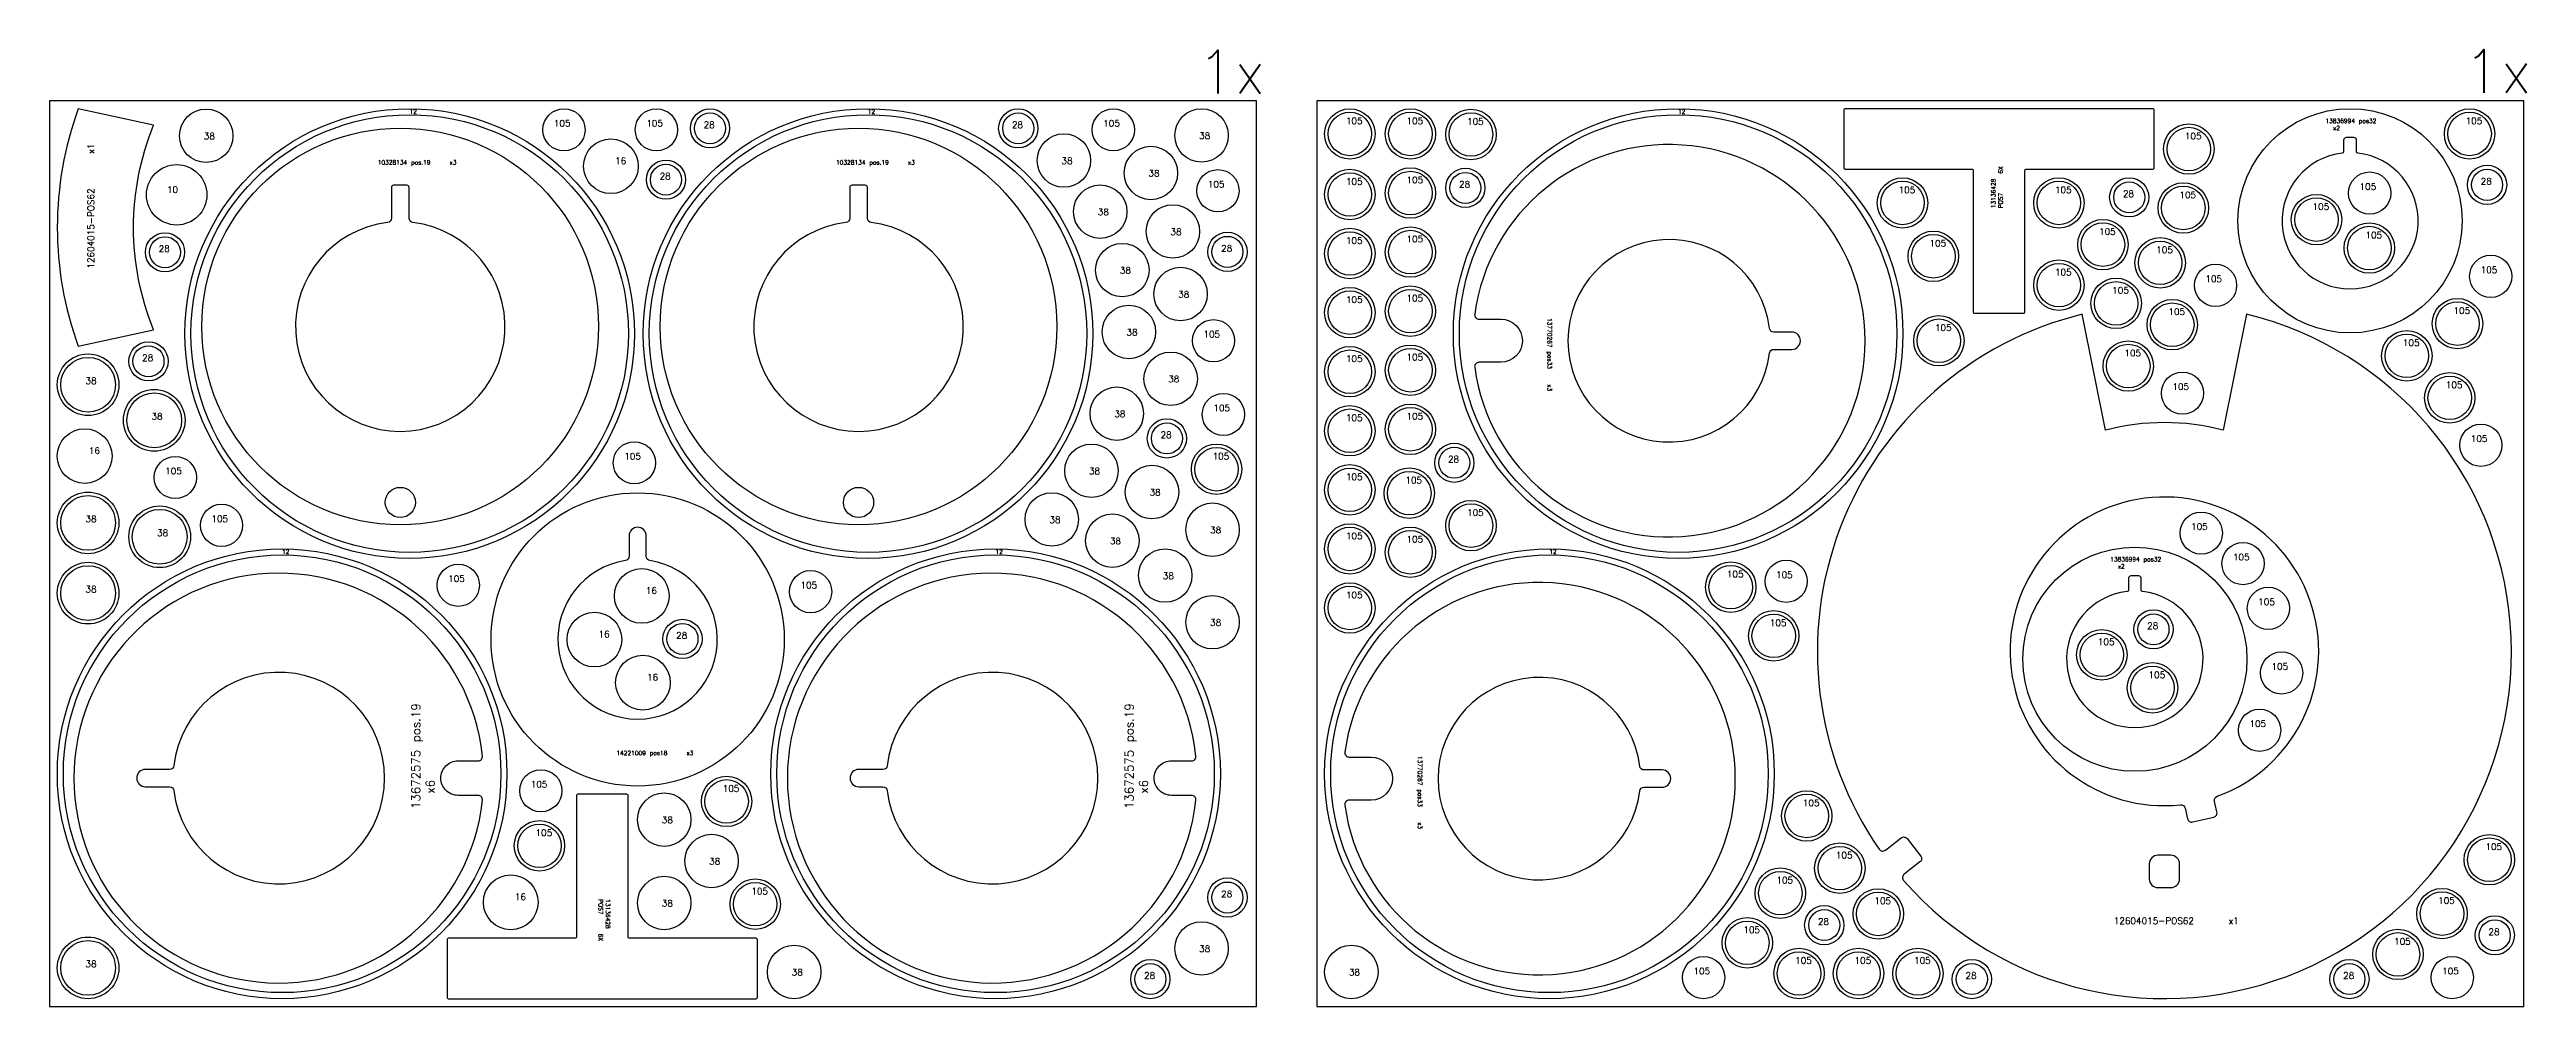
# Model space of a CAD drawing. Header units: millimetres. Extents: x 0 to 16240, y 0 to 2266.
# Drawn here: x 2940 to 8686, y 0 to 2219 of the extents above; entities that cross this region are included whole.
import ezdxf

# ---------------------------------------------------------------- set-up
doc = ezdxf.new("R2010")
doc.units = ezdxf.units.MM
for name, color, linetype in [('--NestedParts--', 7, 'Continuous'), ('sheet', 24, 'Continuous'), ('Texto', 7, 'Continuous')]:
    doc.layers.add(name, color=color, linetype=linetype)
doc.styles.get("Standard").update_dxf_attribs({"font": 'txt.shx'})

msp = doc.modelspace()

# ---------------------------------------------------------------- linework, layer by layer
at = {"layer": '--NestedParts--', "color": 7}
for points in [[(3006.6, 1531), (3181.4, 1569.5, -0.195939), (3181.4, 2043.5), (3006.6, 2082, 0.176445)], [(7822.6, 2079, 0.414214), (7819.6, 2082), (7105.6, 2082, 0.414214), (7102.6, 2079), (7102.6, 1945, 0.414214), (7105.6, 1942), (7399.6, 1942, -0.414214), (7402.6, 1939), (7402.6, 1611, 0.414214), (7405.6, 1608), (7519.6, 1608, 0.414214), (7522.6, 1611), (7522.6, 1939, -0.414214), (7525.6, 1942), (7819.6, 1942, 0.414214), (7822.6, 1945)], [(8294.6, 1979, -0.381767), (8291.9, 1982), (8291.9, 2009, 0.414214), (8285.9, 2015), (8267.9, 2015, 0.414214), (8261.9, 2009), (8261.9, 1982, -0.381767), (8259.3, 1979, 17.832812)], [(6246.1, 1482.5, 14.765608), (6246.1, 1605.2, 0.454404), (6256, 1593.9), (6306.9, 1593.9, -0.999999), (6306.9, 1493.9), (6256, 1493.9, 0.454404)], [(3733.1, 1899.4), (3733.1, 1828, -0.379245), (3724.3, 1818.1, 16.529667), (3782.9, 1818.1, -0.379245), (3774.1, 1828), (3774.1, 1899.4, 0.414214), (3769.1, 1904.4), (3738.1, 1904.4, 0.414214)], [(4796.3, 1899.4), (4796.3, 1828, -0.379245), (4787.5, 1818.1, 16.529667), (4846.1, 1818.1, -0.379245), (4837.3, 1828), (4837.3, 1899.4, 0.414214), (4832.3, 1904.4), (4801.3, 1904.4, 0.414214)], [(6930.2, 1515.1, -0.378699), (6940.1, 1523.9), (6981.9, 1523.9, 0.999994), (6981.9, 1563.9), (6940.1, 1563.9, -0.378699), (6930.2, 1572.6, 16.271878)], [(7280.7, 349, -0.414214), (7279, 335), (7242.6, 306.5, 0.431087), (7241.2, 292, 1.363886), (8037, 1605.2), (7982.6, 1336.3, 0.13062), (7709.8, 1336.3), (7655.3, 1605.2, 0.526151), (7184.5, 364.6, 0.431087), (7198.9, 362.5), (7235.3, 390.9, -0.414214), (7249.3, 389.2)], [(7883.3, 467.6, -0.378699), (7894.1, 459.9), (7899.8, 435.3, 0.414214), (7911.8, 427.8), (7960.5, 439, 0.414214), (7968, 451), (7962.3, 475.6, -0.378699), (7968.7, 487.3, 16.271878)], [(4275.8, 1034, 12.922616), (4332.7, 1034, -0.369664), (4324.3, 1043.9), (4324.3, 1091.2, 0.414214), (4304.3, 1111.2), (4304.3, 1111.2, 0.414214), (4284.3, 1091.2), (4284.3, 1043.9, -0.369664)], [(3944.4, 580.7, 18.54608), (3944.4, 478.5, 0.446132), (3934.5, 489.6), (3887.7, 489.6, -0.414214), (3847.7, 529.6), (3847.7, 529.6, -0.414214), (3887.7, 569.6), (3934.5, 569.6, 0.446132)], [(5599.4, 580.7, 18.54608), (5599.4, 478.5, 0.446132), (5589.5, 489.6), (5542.6, 489.6, -0.414214), (5502.6, 529.6), (5502.6, 529.6, -0.414214), (5542.6, 569.6), (5589.5, 569.6, 0.446132)], [(5944.9, 467, 14.765608), (5944.9, 589.7, 0.454404), (5954.9, 578.4), (6005.8, 578.4, -0.999999), (6005.8, 478.4), (5954.9, 478.4, 0.454404)], [(7795.3, 962.3, -0.381767), (7792.6, 965.3), (7792.6, 992.3, 0.414214), (7786.6, 998.3), (7768.6, 998.3, 0.414214), (7762.6, 992.3), (7762.6, 965.3, -0.381767), (7759.9, 962.3, 17.832812)], [(3228.4, 558.4, -0.380149), (3218.5, 549.6), (3162.2, 549.6, 0.414214), (3142.2, 529.6), (3142.2, 529.6, 0.414214), (3162.2, 509.6), (3218.5, 509.6, -0.380149), (3228.4, 500.8, 16.974421)], [(4883.3, 558.4, -0.380149), (4873.4, 549.6), (4817.1, 549.6, 0.414214), (4797.1, 529.6), (4797.1, 529.6, 0.414214), (4817.1, 509.6), (4873.4, 509.6, -0.380149), (4883.3, 500.8, 16.974421)], [(6629, 499.6, -0.378699), (6638.9, 508.4), (6680.8, 508.4, 0.999994), (6680.8, 548.4), (6638.9, 548.4, -0.378699), (6629, 557.1, 16.271878)], [(3862.2, 21, 0.414214), (3865.2, 18), (4579.2, 18, 0.414214), (4582.2, 21), (4582.2, 155, 0.414214), (4579.2, 158), (4285.2, 158, -0.414214), (4282.2, 161), (4282.2, 489, 0.414214), (4279.2, 492), (4165.2, 492, 0.414214), (4162.2, 489), (4162.2, 161, -0.414214), (4159.2, 158), (3865.2, 158, 0.414214), (3862.2, 155)], [(7831.2, 275.6), (7861.2, 275.6, 0.414214), (7881.2, 295.6), (7881.2, 330.6, 0.414214), (7861.2, 350.6), (7831.2, 350.6, 0.414214), (7811.2, 330.6), (7811.2, 295.6, 0.414214)]]:
    msp.add_lwpolyline(points, format="xyb", close=True, dxfattribs=at)
for centre, radius in [((3303.5, 2019.2), 62), ((3775.5, 1560.5), 521.5), ((4133.4, 2033), 49), ((4347.9, 2033), 49), ((4838.7, 1560.5), 521.5), ((4472.1, 2036.5), 45.5), ((4472.1, 2036.5), 36), ((5187.3, 2036.5), 45.5), ((5187.3, 2036.5), 36), ((5407.9, 2033), 49), ((5612.5, 2020), 62), ((5956.5, 2023.5), 58.5), ((5956.5, 2023.5), 50.5), ((6097, 2023.5), 58.5), ((6097, 2023.5), 50.5), ((6237.5, 2022.3), 58.5), ((6237.5, 2022.3), 50.5), ((6718.1, 1560.5), 521.5), ((8276.9, 1822), 260), ((8554.1, 2023.5), 58.5), ((8554.1, 2023.5), 50.5), ((3775.5, 1560.5), 507.5), ((3753.6, 1576.9), 460), ((4242.4, 1948.5), 63.5), ((4838.7, 1560.5), 507.5), ((4816.8, 1576.9), 460), ((5293.2, 1961.9), 62), ((6718.1, 1560.5), 507.5), ((7902.8, 1988.4), 58.5), ((7902.8, 1988.4), 50.5), ((4370, 1917.4), 45.5), ((5495, 1932.9), 62), ((3234.9, 1882.3), 70), ((4370, 1917.4), 36), ((5377.5, 1843.3), 62), ((5650.5, 1891.7), 49), ((5956.5, 1883.1), 58.5), ((5956.5, 1883.1), 50.5), ((6097, 1886.5), 58.5), ((6097, 1886.5), 50.5), ((6224.5, 1898.4), 45.5), ((6224.5, 1898.4), 36), ((7238.7, 1863.5), 58.5), ((7238.7, 1863.5), 50.5), ((7601.4, 1863.5), 58.5), ((7601.4, 1863.5), 50.5), ((7764.6, 1876.5), 45.5), ((7764.6, 1876.5), 36), ((7890, 1851.8), 58.5), ((7890, 1851.8), 50.5), ((8322.4, 1886.3), 49), ((8594.7, 1905.5), 45.5), ((8594.7, 1905.5), 36), ((5546, 1797.3), 62), ((8199, 1824.7), 58.5), ((8199, 1824.7), 50.5), ((3207.8, 1749), 45.5), ((3207.8, 1749), 36), ((5672.6, 1750), 45.5), ((5672.6, 1750), 36), ((5956.5, 1746.1), 58.5), ((5956.5, 1746.1), 50.5), ((6097, 1749.5), 58.5), ((6097, 1749.5), 50.5), ((7310.2, 1739.7), 58.5), ((7310.2, 1739.7), 50.5), ((7703.5, 1766.8), 58.5), ((7703.5, 1766.8), 50.5), ((7836.4, 1724.7), 58.5), ((8321.6, 1758.8), 58.5), ((8321.6, 1758.8), 50.5), ((5428.6, 1707.7), 62), ((7601.4, 1672.8), 58.5), ((7836.4, 1724.7), 50.5), ((8603.3, 1693.2), 49), ((5563.9, 1652.2), 62), ((5956.5, 1609.1), 58.5), ((6097, 1612.5), 58.5), ((7601.4, 1672.8), 50.5), ((7734.2, 1630.6), 58.5), ((7734.2, 1630.6), 50.5), ((7964.8, 1672.4), 49), ((5443.9, 1564.3), 62), ((5956.5, 1609.1), 50.5), ((6097, 1612.5), 50.5), ((7864.4, 1581.1), 58.5), ((7864.4, 1581.1), 50.5), ((8526, 1583.6), 58.5), ((8526, 1583.6), 50.5), ((5640.3, 1543.9), 49), ((7323, 1543.9), 58.5), ((7323, 1543.9), 50.5), ((8408.5, 1509), 58.5), ((8408.5, 1509), 50.5), ((3029.5, 1441.8), 71.5), ((3029.5, 1441.8), 63.5), ((3169.5, 1496.2), 45.5), ((3169.5, 1496.2), 36), ((5540.9, 1455.7), 62), ((5956.5, 1472.1), 58.5), ((5956.5, 1472.1), 50.5), ((6097, 1475.5), 58.5), ((6097, 1475.5), 50.5), ((7762.3, 1485.2), 58.5), ((7762.3, 1485.2), 50.5), ((5415.8, 1374.8), 62), ((7888.1, 1422.3), 49), ((8508.1, 1411.4), 58.5), ((8508.1, 1411.4), 50.5), ((3182.8, 1359.3), 71.5), ((3182.8, 1359.3), 63.5), ((5663.3, 1372.9), 49), ((5956.5, 1335.1), 58.5), ((5956.5, 1335.1), 50.5), ((6097, 1338.5), 58.5), ((6097, 1338.5), 50.5), ((3021.5, 1276.4), 63.5), ((5532.1, 1317.4), 45.5), ((5532.1, 1317.4), 36), ((8580.3, 1301.6), 49), ((3231.8, 1226.7), 49), ((4296.8, 1260.8), 49), ((5357, 1242.3), 62), ((5647.3, 1245.9), 58.5), ((5647.3, 1245.9), 50.5), ((6198.9, 1260.9), 45.5), ((6198.9, 1260.9), 36), ((5497.5, 1193), 62), ((5956.5, 1198.1), 58.5), ((5956.5, 1198.1), 50.5), ((6094.4, 1190.3), 58.5), ((6094.4, 1190.3), 50.5), ((3029.5, 1121.5), 71.5), ((3029.5, 1121.5), 63.5), ((3195.5, 1089.2), 71.5), ((3195.5, 1089.2), 63.5), ((3339, 1115.8), 49), ((3753.6, 1168.9), 35), ((4304.3, 851.2), 340), ((4816.8, 1168.9), 35), ((5265.1, 1129.4), 62), ((5638, 1105.6), 62), ((6237.5, 1115.1), 58.5), ((6237.5, 1115.1), 50.5), ((5405.6, 1080.2), 62), ((5956.5, 1061.1), 58.5), ((5956.5, 1061.1), 50.5), ((6097, 1053.3), 58.5), ((6097, 1053.3), 50.5), ((7931.6, 1097.7), 49), ((3479.6, 539.5), 521.5), ((3479.6, 539.5), 507.5), ((5134.6, 539.5), 521.5), ((5134.6, 539.5), 507.5), ((5528.2, 999.3), 62), ((6419.6, 539.5), 521.5), ((6419.6, 539.5), 507.5), ((6968.7, 986), 49), ((7777.6, 805.3), 260), ((8028.6, 1027.1), 49), ((3029.5, 958.5), 71.5), ((3029.5, 958.5), 63.5), ((3888.2, 976.9), 49), ((4313.9, 952.1), 63.5), ((4705.5, 961.9), 49), ((5956.5, 924.1), 58.5), ((6840.2, 972.5), 58.5), ((6840.2, 972.5), 50.5), ((5638, 891.1), 62), ((5956.5, 924.1), 50.5), ((7820.8, 874.5), 45.5), ((8087.4, 923.3), 49), ((4204.1, 850.8), 63.5), ((4408.3, 852.3), 45.5), ((4408.3, 852.3), 36), ((6939.9, 859.5), 58.5), ((6939.9, 859.5), 50.5), ((7701, 815.5), 58.5), ((7701, 815.5), 50.5), ((7820.8, 874.5), 36), ((4316.5, 750.9), 63.5), ((8118, 773.4), 49), ((7818.5, 738.9), 58.5), ((7818.5, 738.9), 50.5), ((8066.9, 640.6), 49), ((4079.7, 500.1), 49), ((4510.7, 475.5), 58.5), ((4510.7, 475.5), 50.5), ((4366, 433.3), 62), ((7016.5, 441.7), 58.5), ((7016.5, 441.7), 50.5), ((4076.5, 372.6), 58.5), ((4076.5, 372.6), 50.5), ((4475.9, 337.3), 62), ((7093.1, 320.6), 58.5), ((7093.1, 320.6), 50.5), ((8600, 340.3), 58.5), ((8600, 340.3), 50.5), ((4010, 241.5), 63.5), ((4366, 240), 62), ((4577.1, 237.2), 58.5), ((4577.1, 237.2), 50.5), ((5672.6, 252.6), 45.5), ((5672.6, 252.6), 36), ((6955.2, 262.7), 58.5), ((6955.2, 262.7), 50.5), ((7057.1, 188.6), 45.5), ((7182.5, 214.6), 58.5), ((7182.5, 214.6), 50.5), ((8490.2, 215.3), 58.5), ((8490.2, 215.3), 50.5), ((5612.5, 134.5), 62), ((6878.6, 147.5), 58.5), ((6878.6, 147.5), 50.5), ((7057.1, 188.6), 36), ((8388, 120.7), 58.5), ((8612.6, 165), 45.5), ((8612.6, 165), 36), ((3029.5, 89.5), 71.5), ((3029.5, 89.5), 63.5), ((4667.4, 80), 62), ((5960, 80), 62), ((6777.1, 67), 49), ((6998.6, 76.5), 58.5), ((6998.6, 76.5), 50.5), ((7136.5, 76.5), 58.5), ((7136.5, 76.5), 50.5), ((7274.4, 76.5), 58.5), ((7274.4, 76.5), 50.5), ((8388, 120.7), 50.5), ((8513.9, 67), 49), ((5493.8, 63.5), 45.5), ((5493.8, 63.5), 36), ((7399.4, 63.5), 45.5), ((7399.4, 63.5), 36), ((8275.4, 63.5), 45.5), ((8275.4, 63.5), 36)]:
    msp.add_circle(centre, radius, dxfattribs=at)
at = {"layer": 'sheet', "color": 7}
for points in [[(2940, 0), (5740, 0), (5740, 2100), (2940, 2100)], [(5880, 0), (8680, 0), (8680, 2100), (5880, 2100)]]:
    msp.add_lwpolyline(points, close=True, dxfattribs=at)

# ---------------------------------------------------------------- texts
at = {"char_height": 100, "attachment_point": 1}
for insert in [(5603, 2217.5), (8540.4, 2219.2)]:
    msp.add_mtext_dynamic_manual_height_columns('1x', width=763.866, gutter_width=1, heights=[0], dxfattribs=dict(at, insert=insert))
at = {"layer": 'Texto', "color": 3, "attachment_point": 1}
for s, insert, char_height, width in [('12', (3775.2, 2080.5), 10, 107.151), ('12', (4838.4, 2080.5), 10, 107.151), ('12', (6717.8, 2080.5), 10, 107.151), ('38', (3297.9, 2026), 15, 42.531), ('105', (4109.9, 2055.6), 15, 42.531), ('105', (4324.5, 2055.6), 15, 42.531), ('28', (4457.4, 2052.2), 15, 42.531), ('28', (5172.6, 2052.2), 15, 42.531), ('105', (5384.4, 2055.6), 15, 42.531), ('38', (5606.8, 2026.8), 15, 42.531), ('105', (5947.5, 2061.2), 15, 42.531), ('105', (6088, 2061.2), 15, 42.531), ('105', (6228.4, 2059.9), 15, 42.531), ('105', (7893.7, 2026.1), 15, 42.531), ('13836994 pos32   x2', (8219.7, 2058.8), 10, 134.694), ('105', (8545, 2061.2), 15, 42.531), ('10328134 pos.19     x3', (3701.3, 1962.4), 10, 313.979), ('16', (4252, 1968.6), 15, 42.531), ('10328134 pos.19     x3', (4764.5, 1962.4), 10, 313.979), ('38', (5287.5, 1968.7), 15, 42.531), ('10', (3212.4, 1901.9), 15, 42.531), ('28', (4355.3, 1933.1), 15, 42.531), ('38', (5489.3, 1939.7), 15, 42.531), ('105', (5627.1, 1914.2), 15, 42.531), ('105', (5947.5, 1920.7), 15, 42.531), ('105', (6088, 1924.2), 15, 42.531), ('28', (6209.8, 1914.1), 15, 42.531), ('105', (7229.7, 1901.2), 15, 42.531), ('105', (7592.3, 1901.2), 15, 42.531), ('105', (8298.9, 1908.9), 15, 42.531), ('28', (8580, 1921.2), 15, 42.531), ('38', (5371.8, 1850.1), 15, 42.531), ('28', (7749.9, 1892.2), 15, 42.531), ('105', (7881, 1889.5), 15, 42.531), ('105', (8190, 1862.4), 15, 42.531), ('38', (5540.4, 1804.1), 15, 42.531), ('105', (5947.5, 1783.7), 15, 42.531), ('105', (6088, 1787.2), 15, 42.531), ('105', (7694.5, 1804.5), 15, 42.531), ('105', (8312.6, 1796.4), 15, 42.531), ('28', (3193.2, 1764.7), 15, 42.531), ('28', (5657.9, 1765.7), 15, 42.531), ('105', (7301.2, 1777.4), 15, 42.531), ('105', (7827.3, 1762.3), 15, 42.531), ('38', (5422.9, 1714.6), 15, 42.531), ('105', (7592.3, 1710.5), 15, 42.531), ('105', (7725.2, 1668.3), 15, 42.531), ('105', (7941.3, 1694.9), 15, 42.531), ('105', (8579.9, 1715.8), 15, 42.531), ('38', (5558.3, 1659), 15, 42.531), ('105', (5947.5, 1646.7), 15, 42.531), ('105', (6088, 1650.2), 15, 42.531), ('105', (7855.4, 1618.7), 15, 42.531), ('105', (8516.9, 1621.2), 15, 42.531), ('38', (5438.2, 1571.1), 15, 42.531), ('105', (5616.9, 1566.5), 15, 42.531), ('105', (7313.9, 1581.6), 15, 42.531), ('28', (3154.8, 1511.9), 15, 42.531), ('105', (5947.5, 1509.7), 15, 42.531), ('105', (6088, 1513.2), 15, 42.531), ('105', (7753.3, 1522.9), 15, 42.531), ('105', (8399.5, 1546.7), 15, 42.531), ('38', (3023.4, 1458.5), 15, 42.531), ('38', (5535.3, 1462.5), 15, 42.531), ('105', (7864.7, 1444.9), 15, 42.531), ('105', (8499.1, 1449.1), 15, 42.531), ('38', (5410.1, 1381.7), 15, 42.531), ('105', (5639.9, 1395.5), 15, 42.531), ('38', (3176.6, 1376), 15, 42.531), ('28', (5517.4, 1333.1), 15, 42.531), ('105', (5947.5, 1372.7), 15, 42.531), ('105', (6088, 1376.2), 15, 42.531), ('105', (8556.9, 1324.2), 15, 42.531), ('16', (3031.1, 1296.5), 15, 42.531), ('105', (4273.4, 1283.4), 15, 42.531), ('105', (5638.2, 1283.6), 15, 42.531), ('28', (6184.2, 1276.6), 15, 42.531), ('105', (3208.3, 1249.3), 15, 42.531), ('38', (5351.4, 1249.1), 15, 42.531), ('105', (5947.5, 1235.7), 15, 42.531), ('105', (6085.4, 1228), 15, 42.531), ('38', (5491.9, 1199.9), 15, 42.531), ('105', (6228.4, 1152.8), 15, 42.531), ('38', (3023.4, 1138.2), 15, 42.531), ('38', (3189.4, 1105.9), 15, 42.531), ('105', (3315.6, 1138.4), 15, 42.531), ('38', (5259.5, 1136.2), 15, 42.531), ('38', (5632.4, 1112.4), 15, 42.531), ('105', (5947.5, 1098.7), 15, 42.531), ('105', (7908.1, 1120.3), 15, 42.531), ('12', (3479.3, 1059.5), 10, 107.151), ('12', (5134.3, 1059.5), 10, 107.151), ('38', (5399.9, 1087), 15, 42.531), ('105', (6088, 1091), 15, 42.531), ('12', (6419.3, 1059.5), 10, 107.151), ('13836994 pos32   x2', (7720.4, 1042.1), 10, 134.694), ('105', (8005.2, 1049.7), 15, 42.531), ('105', (3864.7, 999.5), 15, 42.531), ('105', (4682.1, 984.4), 15, 42.531), ('38', (5522.5, 1006.1), 15, 42.531), ('105', (6831.2, 1010.2), 15, 42.531), ('105', (6945.2, 1008.6), 15, 42.531), ('38', (3023.4, 975.2), 15, 42.531), ('16', (4323.5, 972.1), 15, 42.531), ('105', (5947.5, 961.7), 15, 42.531), ('105', (8063.9, 945.9), 15, 42.531), ('16', (4213.7, 870.9), 15, 42.531), ('28', (4393.6, 868), 15, 42.531), ('38', (5632.4, 897.9), 15, 42.531), ('105', (6930.8, 897.2), 15, 42.531), ('28', (7806.1, 890.2), 15, 42.531), ('105', (7692, 853.1), 15, 42.531), ('16', (4326.1, 771), 15, 42.531), ('105', (7809.4, 776.5), 15, 42.531), ('105', (8094.6, 796), 15, 42.531), ('105', (8043.5, 663.2), 15, 42.531), ('14221009 pos18     x3', (4255, 592.7), 10, 241.542), ('105', (4056.3, 522.7), 15, 42.531), ('105', (4501.7, 513.1), 15, 42.531), ('105', (7007.5, 479.4), 15, 42.531), ('105', (4067.5, 410.3), 15, 42.531), ('38', (4360.4, 440.1), 15, 42.531), ('105', (7084.1, 358.3), 15, 42.531), ('105', (8591, 378), 15, 42.531), ('38', (4470.2, 344.1), 15, 42.531), ('105', (6946.2, 300.4), 15, 42.531), ('16', (4019.6, 261.6), 15, 42.531), ('38', (4360.4, 246.8), 15, 42.531), ('105', (4568.1, 274.9), 15, 42.531), ('28', (5657.9, 268.3), 15, 42.531), ('105', (7173.5, 252.3), 15, 42.531), ('105', (8481.2, 253), 15, 42.531), ('105', (6869.5, 185.2), 15, 42.531), ('28', (7042.4, 204.3), 15, 42.531), ('12604015-POS62      x1', (7728.9, 206.1), 15, 329.295), ('28', (8597.9, 180.6), 15, 42.531), ('38', (5606.8, 141.3), 15, 42.531), ('105', (8379, 158.3), 15, 42.531), ('38', (3023.4, 106.2), 15, 42.531), ('38', (4661.8, 86.8), 15, 42.531), ('28', (5479.1, 79.2), 15, 42.531), ('38', (5954.4, 86.8), 15, 42.531), ('105', (6753.7, 89.6), 15, 42.531), ('105', (6989.6, 114.2), 15, 42.531), ('105', (7127.5, 114.2), 15, 42.531), ('105', (7265.4, 114.2), 15, 42.531), ('28', (7384.7, 79.2), 15, 42.531), ('28', (8260.7, 79.2), 15, 42.531), ('105', (8490.5, 89.6), 15, 42.531)]:
    msp.add_mtext(s, dxfattribs=dict(at, insert=insert, char_height=char_height, width=width))
for s, insert, char_height, width, rotation in [('12604015-POS62      x1', (3028.4, 1711.3), 15, 329.295, 90), ('13136428\\PPOS7^I^I6X', (7444.3, 1851.2), 10, 133.411, 90), ('13770267 pos33    x3', (6425.4, 1596.7), 10, 170.385, 270), ('13672575 pos.19    x6', (3779.7, 457.9), 20, 288.466, 90), ('13672575 pos.19    x6', (5434.6, 457.9), 20, 288.466, 90), ('13770267 pos33    x3', (6124.2, 581.1), 10, 170.385, 270), ('13136428\\PPOS7^I^I6X', (4240.5, 248.8), 10, 133.411, 270)]:
    msp.add_mtext(s, dxfattribs=dict(at, insert=insert, char_height=char_height, width=width, rotation=rotation))

doc.saveas('drawing.dxf')
